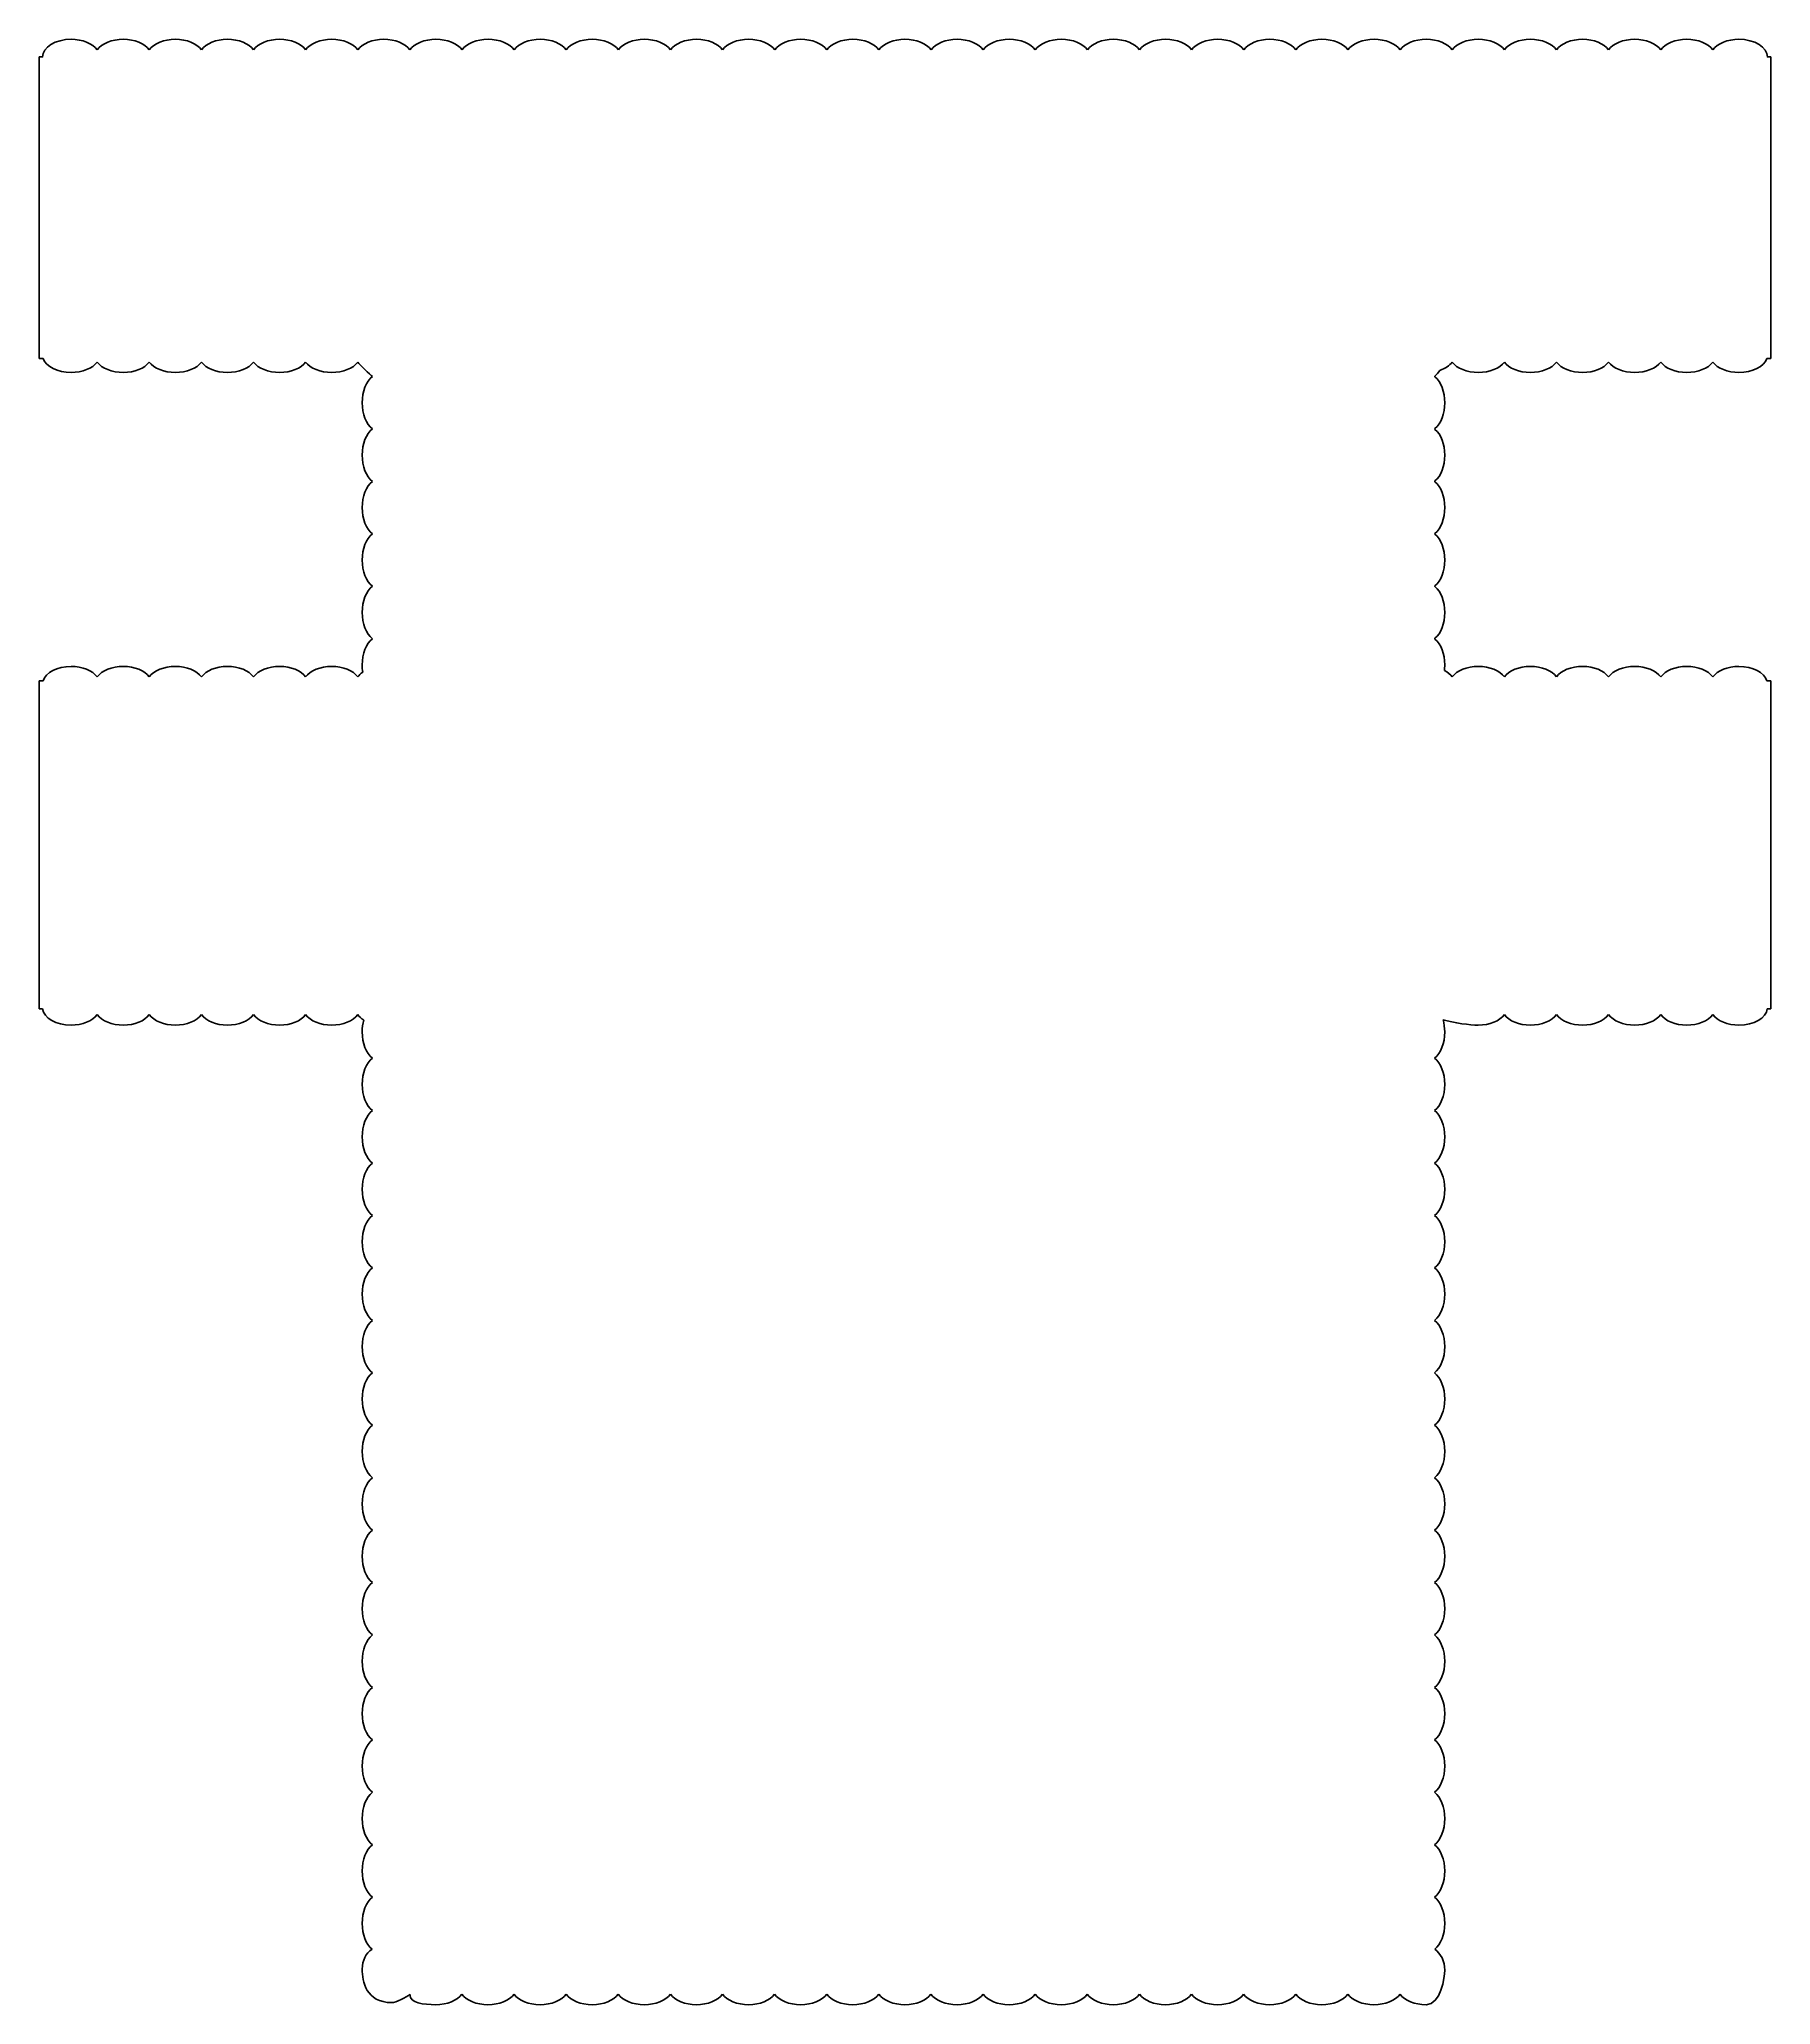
# Model space of a CAD drawing. Extents: x 0 to 275, y 0 to 313.
import ezdxf

# ---------------------------------------------------------------- set-up
doc = ezdxf.new("R2010")
doc.units = 0
doc.layers.add('Layer_1', color=7, linetype='CONTINUOUS')

msp = doc.modelspace()

# ---------------------------------------------------------------- linework, layer by layer
at = {"layer": 'Layer_1', "color": 7}
for points in [[(0.52162, 309.769587), (0.52162, 309.765287), (0, 309.765287), (0, 261.818757), (0.62146, 261.818757)], [(274.83107, 261.818716), (275.44819, 261.818716), (275.44819, 309.765246), (274.92657, 309.765246), (274.92657, 309.769546)], [(222.03367, 258.883598), (222.03367, 259.009484)], [(222.03367, 250.544159), (222.03367, 250.670042)], [(222.03367, 242.203995), (222.03367, 242.329881)], [(222.03367, 233.864556), (222.03367, 233.990442)], [(222.03367, 225.525118), (222.03367, 225.651)], [(222.03367, 217.184957), (222.03367, 217.310839)], [(0.60053, 210.537755), (0.00005, 210.537755), (0.00005, 158.39075), (0.53397, 158.39075)], [(274.91071, 158.39075), (275.4482, 158.39075), (275.4482, 210.537715), (274.84844, 210.537715)]]:
    msp.add_lwpolyline(points, dxfattribs=at)
msp.add_lwpolyline([(5.06211, 312.575886)], close=True, dxfattribs=at)
for points in [[(5.06212, 312.575927), (2.55443, 312.575849), (0.52161, 311.319429), (0.52162, 309.769587)], [(9.20687, 310.906841), (8.47996, 311.920307), (6.85583, 312.574324), (5.06211, 312.575886)], [(13.3538, 312.575887), (11.55929, 312.574887), (9.9341, 311.920754), (9.20687, 310.906841)], [(17.49784, 310.907565), (16.77068, 311.920599), (15.14698, 312.574274), (13.3538, 312.575887)], [(21.64477, 312.575887), (19.85054, 312.574998), (18.22542, 311.921194), (17.49784, 310.907565)], [(25.78953, 310.906841), (25.06262, 311.920307), (23.43849, 312.574324), (21.64477, 312.575887)], [(29.93646, 312.575887), (28.14195, 312.574887), (26.51676, 311.920751), (25.78953, 310.906841)], [(34.08122, 310.906841), (33.35429, 311.92031), (31.73018, 312.574327), (29.93646, 312.575887)], [(38.22743, 312.575887), (36.43318, 312.574687), (34.80835, 311.920602), (34.08122, 310.906841)], [(42.37218, 310.906841), (41.64526, 311.92031), (40.02115, 312.574327), (38.22743, 312.575887)], [(46.51911, 312.575887), (44.72461, 312.574887), (43.09941, 311.920751), (42.37218, 310.906841)], [(50.66388, 310.906841), (49.93697, 311.920307), (48.31284, 312.574324), (46.51911, 312.575887)], [(54.81081, 312.575887), (53.0163, 312.574887), (51.39108, 311.920751), (50.66388, 310.906841)], [(58.95484, 310.906841), (58.22803, 311.920161), (56.60426, 312.574149), (54.81081, 312.575887)], [(63.10177, 312.575887), (61.30727, 312.574887), (59.68207, 311.920751), (58.95484, 310.906841)], [(67.24798, 310.909012), (66.51979, 311.921927), (64.89518, 312.575061), (63.10177, 312.575887)], [(71.39346, 312.575887), (69.60031, 312.574887), (67.97605, 311.921777), (67.24798, 310.909012)], [(75.5375, 310.906841), (74.81069, 311.920158), (73.18692, 312.574147), (71.39346, 312.575887)], [(79.68443, 312.575887), (77.88992, 312.574887), (76.26473, 311.920754), (75.5375, 310.906841)], [(83.82919, 310.906841), (83.10228, 311.920307), (81.47815, 312.574324), (79.68443, 312.575887)], [(87.97612, 312.575887), (86.18161, 312.574887), (84.55642, 311.920751), (83.82919, 310.906841)], [(92.120149, 310.907565), (91.392999, 311.920602), (89.76929, 312.574277), (87.97612, 312.575887)], [(96.267089, 312.575887), (94.472859, 312.574998), (92.847739, 311.921192), (92.120149, 310.907565)], [(100.41185, 310.906841), (99.684929, 311.92031), (98.060809, 312.574327), (96.267089, 312.575887)], [(104.55878, 312.575887), (102.76427, 312.574887), (101.13908, 311.920751), (100.41185, 310.906841)], [(108.70354, 310.906841), (107.97663, 311.920307), (106.3525, 312.574324), (104.55878, 312.575887)], [(112.84974, 312.575887), (111.0555, 312.574687), (109.43065, 311.920605), (108.70354, 310.906841)], [(116.99451, 310.906841), (116.2676, 311.920307), (114.64347, 312.574324), (112.84974, 312.575887)], [(121.14143, 312.575887), (119.34693, 312.574887), (117.72173, 311.920751), (116.99451, 310.906841)], [(125.28619, 310.906841), (124.55927, 311.92031), (122.93516, 312.574327), (121.14143, 312.575887)], [(129.43313, 312.575887), (127.63861, 312.574887), (126.01342, 311.920751), (125.28619, 310.906841)], [(133.57716, 310.906841), (132.85035, 311.920158), (131.22658, 312.574147), (129.43313, 312.575887)], [(137.72409, 312.575887), (135.92959, 312.574887), (134.30439, 311.920754), (133.57716, 310.906841)], [(141.86885, 310.906841), (141.14194, 311.920307), (139.51781, 312.574324), (137.72409, 312.575887)], [(146.01578, 312.575887), (144.22127, 312.574887), (142.59608, 311.920754), (141.86885, 310.906841)], [(150.15982, 310.906841), (149.43301, 311.920158), (147.80924, 312.574147), (146.01578, 312.575887)], [(154.30675, 312.575887), (152.51224, 312.574887), (150.88705, 311.920754), (150.15982, 310.906841)], [(158.45151, 310.906841), (157.7246, 311.920307), (156.10047, 312.574324), (154.30675, 312.575887)], [(162.59844, 312.575887), (160.80393, 312.574887), (159.17874, 311.920751), (158.45151, 310.906841)], [(166.74247, 310.907565), (166.01532, 311.920602), (164.39161, 312.574277), (162.59844, 312.575887)], [(170.8894, 312.575887), (169.09518, 312.574998), (167.47005, 311.921192), (166.74247, 310.907565)], [(175.03417, 310.906841), (174.30726, 311.920307), (172.68313, 312.574324), (170.8894, 312.575887)], [(179.1811, 312.575887), (177.38659, 312.574887), (175.76139, 311.920754), (175.03417, 310.906841)], [(183.32585, 310.906841), (182.59895, 311.920307), (180.97482, 312.574324), (179.1811, 312.575887)], [(187.47206, 312.575887), (185.67782, 312.574687), (184.05299, 311.920605), (183.32585, 310.906841)], [(191.61682, 310.906841), (190.88991, 311.920307), (189.26579, 312.574324), (187.47206, 312.575887)], [(195.76375, 312.575887), (193.96925, 312.574887), (192.34405, 311.920751), (191.61682, 310.906841)], [(199.90851, 310.906841), (199.18159, 311.92031), (197.55747, 312.574327), (195.76375, 312.575887)], [(204.05544, 312.575887), (202.26094, 312.574887), (200.63574, 311.920751), (199.90851, 310.906841)], [(208.19948, 310.906841), (207.47267, 311.920158), (205.8489, 312.574147), (204.05544, 312.575887)], [(212.34641, 312.575887), (210.5519, 312.574887), (208.92671, 311.920754), (208.19948, 310.906841)], [(216.49117, 310.906841), (215.76426, 311.920307), (214.14013, 312.574324), (212.34641, 312.575887)], [(220.6381, 312.575887), (218.84359, 312.574887), (217.2184, 311.920751), (216.49117, 310.906841)], [(224.78213, 310.906841), (224.05533, 311.920161), (222.43156, 312.574149), (220.6381, 312.575887)], [(228.92906, 312.575887), (227.13456, 312.574887), (225.50937, 311.920751), (224.78213, 310.906841)], [(233.07383, 310.906841), (232.34692, 311.920307), (230.72279, 312.574324), (228.92906, 312.575887)], [(237.22076, 312.575887), (235.42625, 312.574887), (233.80105, 311.920754), (233.07383, 310.906841)], [(241.36479, 310.907565), (240.63763, 311.920599), (239.01393, 312.574274), (237.22076, 312.575887)], [(245.51172, 312.575887), (243.7175, 312.574998), (242.09237, 311.921194), (241.36479, 310.907565)], [(249.65648, 310.906841), (248.92957, 311.920307), (247.30545, 312.574324), (245.51172, 312.575887)], [(253.80341, 312.575887), (252.00891, 312.574887), (250.38371, 311.920751), (249.65648, 310.906841)], [(257.94817, 310.906841), (257.22125, 311.92031), (255.59713, 312.574327), (253.80341, 312.575887)], [(262.09438, 312.575887), (260.30014, 312.574687), (258.6753, 311.920602), (257.94817, 310.906841)], [(266.23914, 310.906841), (265.51223, 311.920307), (263.8881, 312.574324), (262.09438, 312.575887)], [(270.38607, 312.575887), (268.59157, 312.574887), (266.96637, 311.920754), (266.23914, 310.906841)], [(274.92657, 309.769546), (274.92657, 311.319383), (272.89376, 312.575804), (270.38607, 312.575887)], [(0.62146, 261.818757), (1.05826, 260.517554), (2.9119, 259.584093), (5.06212, 259.582511)], [(5.06212, 259.582511), (6.85635, 259.583252), (8.48147, 260.237208), (9.20905, 261.250835)], [(9.20905, 261.250835), (9.93632, 260.237652), (11.56037, 259.583945), (13.35381, 259.582511)], [(13.35381, 259.582511), (15.14804, 259.583252), (16.77315, 260.237204), (17.50074, 261.250835)], [(17.50074, 261.250835), (18.2279, 260.237801), (19.8516, 259.584123), (21.64478, 259.582511)], [(21.64478, 259.582511), (23.439, 259.583252), (25.06411, 260.237204), (25.79171, 261.250835)], [(25.79171, 261.250835), (26.51898, 260.237652), (28.14303, 259.583945), (29.93647, 259.582511)], [(29.93647, 259.582511), (31.73069, 259.583252), (33.35582, 260.237208), (34.0834, 261.250835)], [(34.0834, 261.250835), (34.81056, 260.237797), (36.43426, 259.584123), (38.22744, 259.582511)], [(38.22744, 259.582511), (40.02166, 259.583252), (41.64679, 260.237208), (42.37437, 261.250835)], [(42.37437, 261.250835), (43.10164, 260.237652), (44.72568, 259.583945), (46.51912, 259.582511)], [(46.51912, 259.582511), (48.31335, 259.583252), (49.93846, 260.237204), (50.66605, 261.250835)], [(50.66605, 261.250835), (50.97092, 260.826196), (52.62468, 259.237972), (53.00503, 258.949477)], [(222.03367, 259.009484), (222.31647, 259.244406), (222.57298, 259.554226), (222.79259, 259.926117)], [(222.79259, 259.926117), (223.66859, 260.218546), (224.37477, 260.6807), (224.78575, 261.251516)], [(224.78575, 261.251516), (225.51245, 260.238345), (227.13588, 259.584385), (228.92906, 259.58247)], [(228.92906, 259.58247), (230.72329, 259.583211), (232.34842, 260.237167), (233.076, 261.250794)], [(233.076, 261.250794), (233.80327, 260.237608), (235.42731, 259.583904), (237.22076, 259.58247)], [(237.22076, 259.58247), (239.01498, 259.583211), (240.64011, 260.237167), (241.36769, 261.250794)], [(241.36769, 261.250794), (242.09485, 260.237756), (243.71855, 259.584082), (245.51172, 259.58247)], [(245.51172, 259.58247), (247.30595, 259.583211), (248.9311, 260.237167), (249.65865, 261.250794)], [(249.65865, 261.250794), (250.38592, 260.237611), (252.00997, 259.583904), (253.80341, 259.58247)], [(253.80341, 259.58247), (255.59764, 259.583211), (257.22275, 260.237163), (257.95034, 261.250794)], [(257.95034, 261.250794), (258.6775, 260.23776), (260.3012, 259.584082), (262.09438, 259.58247)], [(262.09438, 259.58247), (263.88861, 259.583211), (265.51371, 260.237163), (266.24131, 261.250794)], [(266.24131, 261.250794), (266.96858, 260.237611), (268.59263, 259.583904), (270.38607, 259.58247)], [(270.38607, 259.58247), (272.53793, 259.582781), (274.39394, 260.516528), (274.83107, 261.818716)], [(53.00503, 258.949477), (52.0052, 258.190956), (51.36616, 256.566156), (51.36493, 254.779392)], [(223.59058, 254.779351), (223.58958, 256.512061), (222.98798, 258.09744), (222.03367, 258.883598)], [(51.36493, 254.779392), (51.36593, 252.992891), (52.00534, 251.36844), (53.00503, 250.610034)], [(222.03367, 250.670042), (222.98898, 251.457025), (223.59055, 253.04482), (223.59058, 254.779351)], [(53.00503, 250.610034), (52.0052, 249.851517), (51.36616, 248.226718), (51.36493, 246.439954)], [(223.59058, 246.439913), (223.58958, 248.172622), (222.98798, 249.758002), (222.03367, 250.544159)], [(51.36493, 246.439954), (51.36593, 244.65319), (52.0052, 243.028391), (53.00503, 242.269874)], [(222.03367, 242.329881), (222.98913, 243.116983), (223.59072, 244.705122), (223.59058, 246.439913)], [(53.00503, 242.269874), (52.00534, 241.511468), (51.36633, 239.887017), (51.36493, 238.100515)], [(223.59058, 238.100474), (223.58958, 239.832924), (222.98784, 241.417956), (222.03367, 242.203995)], [(51.36493, 238.100515), (51.36593, 236.313751), (52.0052, 234.688952), (53.00503, 233.930435)], [(222.03367, 233.990442), (222.98913, 234.777544), (223.59072, 236.365683), (223.59058, 238.100474)], [(53.00503, 233.930435), (52.0052, 233.171914), (51.36616, 231.547115), (51.36493, 229.760351)], [(223.59058, 229.76031), (223.58958, 231.493019), (222.98798, 233.078399), (222.03367, 233.864556)], [(51.36493, 229.760351), (51.36593, 227.97385), (52.00534, 226.349399), (53.00503, 225.590993)], [(222.03367, 225.651), (222.98898, 226.437983), (223.59055, 228.025778), (223.59058, 229.76031)], [(53.00503, 225.590993), (52.0052, 224.832476), (51.36616, 223.207676), (51.36493, 221.420912)], [(223.59058, 221.420871), (223.58958, 223.15358), (222.98798, 224.73896), (222.03367, 225.525118)], [(51.36493, 221.420912), (51.36593, 219.634148), (52.0052, 218.009349), (53.00503, 217.250832)], [(222.03367, 217.310839), (222.98913, 218.097941), (223.59072, 219.68608), (223.59058, 221.420871)], [(53.00503, 217.250832), (52.00534, 216.492426), (51.36633, 214.867975), (51.36493, 213.081475)], [(223.59058, 213.081435), (223.58958, 214.813885), (222.98784, 216.398918), (222.03367, 217.184957)], [(5.06217, 212.833325), (2.87435, 212.832325), (0.99872, 211.867315), (0.60053, 210.537755)], [(9.20693, 211.165005), (8.47967, 212.178185), (6.85561, 212.831885), (5.06217, 212.833325)], [(13.35386, 212.833325), (11.55963, 212.832585), (9.93451, 212.178625), (9.20693, 211.165005)], [(17.49789, 211.165725), (16.77038, 212.178475), (15.14677, 212.831835), (13.35386, 212.833325)], [(21.64482, 212.833325), (19.85088, 212.832585), (18.22582, 212.179065), (17.49789, 211.165725)], [(25.78958, 211.165005), (25.06231, 212.178185), (23.43827, 212.831895), (21.64482, 212.833325)], [(29.93651, 212.833325), (28.14229, 212.832585), (26.51716, 212.178625), (25.78958, 211.165005)], [(34.08128, 211.165005), (33.35402, 212.178185), (31.72996, 212.831885), (29.93651, 212.833325)], [(38.22748, 212.833325), (36.43351, 212.832325), (34.80876, 212.178485), (34.08128, 211.165005)], [(42.37224, 211.165005), (41.64498, 212.178185), (40.02092, 212.831885), (38.22748, 212.833325)], [(46.51917, 212.833325), (44.72495, 212.832585), (43.09982, 212.178625), (42.37224, 211.165005)], [(50.66393, 211.165005), (49.93666, 212.178185), (48.31261, 212.831895), (46.51917, 212.833325)], [(51.36493, 213.081475), (51.3653, 212.687585), (51.39693, 212.295405), (51.45903, 211.914515)], [(223.53488, 212.179995), (223.57168, 212.476785), (223.59038, 212.778725), (223.59058, 213.081435)], [(228.92907, 212.833285), (227.13485, 212.832545), (225.50972, 212.178585), (224.78214, 211.164955)], [(233.07384, 211.164955), (232.34658, 212.178145), (230.72252, 212.831845), (228.92907, 212.833285)], [(237.22077, 212.833285), (235.42654, 212.832545), (233.80142, 212.178595), (233.07384, 211.164955)], [(241.3648, 211.165685), (240.63729, 212.178435), (239.01366, 212.831795), (237.22077, 212.833285)], [(245.51173, 212.833285), (243.71777, 212.832545), (242.09273, 212.179035), (241.3648, 211.165685)], [(249.65649, 211.164955), (248.92923, 212.178145), (247.30517, 212.831845), (245.51173, 212.833285)], [(253.80342, 212.833285), (252.0092, 212.832545), (250.38407, 212.178585), (249.65649, 211.164955)], [(257.94818, 211.164955), (257.22091, 212.178145), (255.59687, 212.831845), (253.80342, 212.833285)], [(262.09439, 212.833285), (260.30043, 212.832285), (258.67567, 212.178435), (257.94818, 211.164955)], [(266.23915, 211.164955), (265.51189, 212.178145), (263.88783, 212.831845), (262.09439, 212.833285)], [(270.38608, 212.833285), (268.59185, 212.832545), (266.96673, 212.178595), (266.23915, 211.164955)], [(274.84844, 210.537715), (274.4502, 211.867445), (272.57417, 212.832525), (270.38608, 212.833285)], [(51.45903, 211.914515), (51.13431, 211.694585), (50.86392, 211.442705), (50.66393, 211.165005)], [(224.78214, 211.164955), (224.49634, 211.562985), (224.06451, 211.907205), (223.53488, 212.179995)], [(0.53397, 158.39075), (0.70521, 156.92317), (2.6814, 155.78651), (5.06217, 155.78626)], [(5.06217, 155.78626), (6.8564, 155.787), (8.48152, 156.44095), (9.2091, 157.45458)], [(9.2091, 157.45458), (9.93636, 156.4414), (11.56042, 155.7877), (13.35386, 155.78626)], [(13.35386, 155.78626), (15.14809, 155.787), (16.77321, 156.44095), (17.50079, 157.45458)], [(17.50079, 157.45458), (18.22795, 156.44155), (19.85165, 155.78787), (21.64483, 155.78626)], [(21.64483, 155.78626), (23.43905, 155.787), (25.06418, 156.44095), (25.79176, 157.45458)], [(25.79176, 157.45458), (26.51902, 156.4414), (28.14308, 155.7877), (29.93652, 155.78626)], [(29.93652, 155.78626), (31.73074, 155.787), (33.35587, 156.44095), (34.08345, 157.45458)], [(34.08345, 157.45458), (34.81061, 156.44154), (36.43431, 155.78787), (38.22749, 155.78626)], [(38.22749, 155.78626), (40.02171, 155.787), (41.64684, 156.44095), (42.37442, 157.45458)], [(42.37442, 157.45458), (43.10167, 156.4414), (44.72573, 155.7877), (46.51917, 155.78626)], [(46.51917, 155.78626), (48.3134, 155.787), (49.93852, 156.44095), (50.6661, 157.45458)], [(50.6661, 157.45458), (50.89711, 157.13254), (51.22548, 156.8467), (51.62109, 156.60378)], [(51.62109, 156.60378), (51.45323, 156.00715), (51.36592, 155.35948), (51.36498, 154.70395)], [(223.59064, 154.70395), (223.58964, 155.37921), (223.49654, 156.04579), (223.31862, 156.65659)], [(223.31862, 156.65659), (225.02901, 156.1123), (227.66802, 155.7873), (228.92912, 155.78626)], [(228.92912, 155.78626), (230.72335, 155.787), (232.34848, 156.44095), (233.07606, 157.45458)], [(233.07606, 157.45458), (233.80333, 156.4414), (235.42737, 155.78769), (237.22082, 155.78626)], [(237.22082, 155.78626), (239.01504, 155.787), (240.64017, 156.44095), (241.36775, 157.45458)], [(241.36775, 157.45458), (242.09491, 156.44154), (243.71861, 155.78787), (245.51178, 155.78626)], [(245.51178, 155.78626), (247.30601, 155.787), (248.93116, 156.44095), (249.65871, 157.45458)], [(249.65871, 157.45458), (250.38597, 156.4414), (252.01003, 155.7877), (253.80347, 155.78626)], [(253.80347, 155.78626), (255.5977, 155.787), (257.22282, 156.44095), (257.9504, 157.45458)], [(257.9504, 157.45458), (258.67756, 156.44155), (260.30126, 155.78787), (262.09444, 155.78626)], [(262.09444, 155.78626), (263.88867, 155.787), (265.51379, 156.44095), (266.24137, 157.45458)], [(266.24137, 157.45458), (266.96863, 156.4414), (268.59269, 155.7877), (270.38613, 155.78626)], [(270.38613, 155.78626), (272.7655, 155.78726), (274.73958, 156.92403), (274.91071, 158.39075)], [(51.36498, 154.70395), (51.36598, 152.91718), (52.00525, 151.29238), (53.00508, 150.53387)], [(221.94981, 150.53314), (222.95007, 151.29144), (223.58945, 152.91666), (223.59064, 154.70395)], [(53.00508, 150.53387), (52.00525, 149.77535), (51.36621, 148.15055), (51.36498, 146.36379)], [(223.59064, 146.36379), (223.58964, 148.15055), (222.94978, 149.77508), (221.94981, 150.53314)], [(51.36498, 146.36379), (51.36598, 144.57729), (52.00539, 142.95283), (53.00508, 142.19443)], [(221.94981, 142.1937), (222.94993, 142.95188), (223.58928, 144.57676), (223.59064, 146.36379)], [(53.00508, 142.19443), (52.00525, 141.43591), (51.36621, 139.81111), (51.36498, 138.02434)], [(223.59064, 138.02434), (223.58964, 139.81111), (222.94978, 141.43563), (221.94981, 142.1937)], [(51.36498, 138.02434), (51.36598, 136.23784), (52.0054, 134.6134), (53.00508, 133.85499)], [(221.95053, 133.85426), (222.95037, 134.61278), (223.58941, 136.23758), (223.59064, 138.02434)], [(53.00508, 133.85499), (52.00525, 133.09647), (51.36621, 131.47167), (51.36498, 129.68491)], [(223.59064, 129.68491), (223.58964, 131.47141), (222.95022, 133.09585), (221.95053, 133.85426)], [(51.36498, 129.68491), (51.36598, 127.89814), (52.00525, 126.27334), (53.00508, 125.51482)], [(221.94981, 125.5141), (222.95007, 126.27239), (223.58945, 127.89762), (223.59064, 129.68491)], [(53.00508, 125.51482), (52.00525, 124.7563), (51.36621, 123.1315), (51.36498, 121.34474)], [(223.59064, 121.34474), (223.58964, 123.13151), (222.94978, 124.75603), (221.94981, 125.5141)], [(51.36498, 121.34474), (51.36598, 119.55824), (52.00539, 117.93379), (53.00508, 117.17538)], [(221.94981, 117.17466), (222.94993, 117.93284), (223.58928, 119.55771), (223.59064, 121.34474)], [(53.00508, 117.17538), (52.00525, 116.41687), (51.36621, 114.79207), (51.36498, 113.0053)], [(223.59064, 113.0053), (223.58964, 114.79207), (222.94978, 116.41659), (221.94981, 117.17466)], [(51.36498, 113.0053), (51.36598, 111.21774), (52.00598, 109.59245), (53.00653, 108.8345)], [(221.95053, 108.83522), (222.95037, 109.59374), (223.58941, 111.21854), (223.59064, 113.0053)], [(53.00653, 108.8345), (52.00642, 108.07688), (51.36682, 106.45263), (51.36498, 104.66586)], [(223.59064, 104.66586), (223.58964, 106.45236), (222.95022, 108.07681), (221.95053, 108.83522)], [(51.36498, 104.66586), (51.36598, 102.8791), (52.00525, 101.2543), (53.00508, 100.49578)], [(221.94691, 100.49361), (222.9486, 101.25076), (223.58927, 102.87697), (223.59064, 104.66586)], [(53.00508, 100.49578), (52.00539, 99.73737), (51.36638, 98.11292), (51.36498, 96.32642)], [(223.59064, 96.3257), (223.58764, 98.11302), (222.94772, 99.73712), (221.94691, 100.49361)], [(51.36498, 96.32642), (51.36598, 94.53966), (52.00525, 92.91486), (53.00508, 92.15634)], [(221.94981, 92.15562), (222.94993, 92.9138), (223.58928, 94.53867), (223.59064, 96.3257)], [(53.00508, 92.15634), (52.00525, 91.39782), (51.36621, 89.77302), (51.36498, 87.98626)], [(223.59064, 87.98626), (223.58964, 89.77303), (222.94978, 91.39755), (221.94981, 92.15562)], [(51.36498, 87.98626), (51.36598, 86.19976), (52.00539, 84.57531), (53.00508, 83.8169)], [(221.95053, 83.81618), (222.95037, 84.5747), (223.58941, 86.1995), (223.59064, 87.98626)], [(53.00508, 83.8169), (52.00525, 83.05838), (51.36621, 81.43358), (51.36498, 79.64682)], [(223.59064, 79.64682), (223.58964, 81.43332), (222.95022, 83.05777), (221.95053, 83.81618)], [(51.36498, 79.64682), (51.36598, 77.86005), (52.00525, 76.23525), (53.00508, 75.47674)], [(221.94981, 75.47602), (222.95007, 76.23431), (223.58945, 77.85953), (223.59064, 79.64682)], [(53.00508, 75.47674), (52.00539, 74.71833), (51.36638, 73.09388), (51.36498, 71.30738)], [(223.59064, 71.30738), (223.58864, 73.09389), (222.94964, 74.71806), (221.94981, 75.47602)], [(51.36498, 71.30738), (51.36598, 69.52062), (52.00525, 67.89582), (53.00508, 67.1373)], [(221.94981, 67.13658), (222.95007, 67.89487), (223.58945, 69.52009), (223.59064, 71.30738)], [(53.00508, 67.1373), (52.00525, 66.37878), (51.36621, 64.75398), (51.36498, 62.96722)], [(223.59064, 62.96722), (223.58964, 64.75399), (222.94978, 66.37851), (221.94981, 67.13658)], [(51.36498, 62.96722), (51.36598, 61.17992), (52.00613, 59.55498), (53.00653, 58.79714)], [(221.94981, 58.79714), (222.94993, 59.55532), (223.58928, 61.18019), (223.59064, 62.96722)], [(53.00653, 58.79714), (52.00627, 58.03941), (51.36665, 56.41482), (51.36498, 54.62778)], [(223.59064, 54.62778), (223.58964, 56.41455), (222.94978, 58.03907), (221.94981, 58.79714)], [(51.36498, 54.62778), (51.36598, 52.84128), (52.00539, 51.21683), (53.00508, 50.45842)], [(221.95053, 50.4577), (222.95037, 51.21622), (223.58941, 52.84102), (223.59064, 54.62778)], [(53.00508, 50.45842), (52.00525, 49.6999), (51.36621, 48.0751), (51.36498, 46.28834)], [(223.59064, 46.28834), (223.58964, 48.07484), (222.95022, 49.69929), (221.95053, 50.4577)], [(51.36498, 46.28834), (51.36598, 44.50157), (52.00525, 42.87677), (53.00508, 42.11826)], [(221.94981, 42.11754), (222.95007, 42.87583), (223.58945, 44.50105), (223.59064, 46.28834)], [(53.00508, 42.11826), (52.00525, 41.35974), (51.36621, 39.73494), (51.36498, 37.94818)], [(223.59064, 37.94818), (223.58964, 39.73494), (222.94978, 41.35947), (221.94981, 42.11754)], [(51.36498, 37.94818), (51.36598, 36.16168), (52.00539, 34.53723), (53.00508, 33.77882)], [(221.94981, 33.7781), (222.94993, 34.53628), (223.58928, 36.16115), (223.59064, 37.94818)], [(53.00508, 33.77882), (52.00525, 33.0203), (51.36621, 31.3955), (51.36498, 29.60874)], [(223.59064, 29.60874), (223.58964, 31.39551), (222.94978, 33.02003), (221.94981, 33.7781)], [(51.36498, 29.60874), (51.36598, 27.82224), (52.00539, 26.19779), (53.00508, 25.43938)], [(221.95053, 25.43866), (222.95037, 26.19718), (223.58941, 27.82198), (223.59064, 29.60874)], [(53.00508, 25.43938), (52.00525, 24.68086), (51.36621, 23.05606), (51.36498, 21.2693)], [(223.59064, 21.2693), (223.58964, 23.0558), (222.95022, 24.68025), (221.95053, 25.43866)], [(51.36498, 21.2693), (51.36598, 19.48254), (52.00525, 17.85774), (53.00508, 17.09922)], [(221.94981, 17.09849), (222.95007, 17.85678), (223.58945, 19.48201), (223.59064, 21.2693)], [(53.00508, 17.09922), (52.00539, 16.34081), (51.36638, 14.71636), (51.36498, 12.92986)], [(223.59064, 12.92986), (223.58864, 14.71637), (222.94964, 16.34054), (221.94981, 17.09849)], [(51.36498, 12.92986), (51.36598, 11.19144), (51.97146, 9.60183), (52.93057, 8.81838)], [(222.01347, 8.80536), (222.97967, 9.5857), (223.5903, 11.18259), (223.59064, 12.92986)], [(52.93057, 8.81838), (51.97124, 8.21651), (51.3659, 6.99521), (51.36498, 5.65971)], [(223.59064, 5.48318), (223.58964, 6.89079), (222.97877, 8.17671), (222.01347, 8.80536)], [(51.36498, 5.65971), (51.36483, 3.70363), (51.97925, 0.36963), (56.05736, 0.32221)], [(220.61945, 0), (222.98925, -0.00015), (223.59045, 4.33844), (223.59064, 5.48318)], [(56.05736, 0.32221), (56.66261, 0.32321), (58.46942, 1.2236), (58.9571, 1.66909)], [(58.9571, 1.66909), (58.95784, 0.11941), (61.09598, 0.09432), (63.08385, 0)], [(63.08385, 0), (64.87807, 0.00074), (66.5032, 0.6547), (67.23078, 1.66832)], [(67.23078, 1.66832), (67.95794, 0.65528), (69.58164, 0.00161), (71.37482, 0)], [(71.37482, 0), (73.16904, 0.00074), (74.79417, 0.6547), (75.52175, 1.66832)], [(75.52175, 1.66832), (76.24902, 0.65515), (77.87306, 0.00145), (79.6665, 0)], [(79.6665, 0), (81.46073, 0.00074), (83.08585, 0.6547), (83.81343, 1.66832)], [(83.81343, 1.66832), (84.54059, 0.65528), (86.16429, 0.00161), (87.95747, 0)], [(87.95747, 0), (89.75198, 0.001), (91.377169, 0.65514), (92.104399, 1.66905)], [(92.104399, 1.66905), (92.831319, 0.65558), (94.455439, 0.00156), (96.249159, 0)], [(96.249159, 0), (98.043389, 0.00074), (99.668509, 0.6547), (100.39609, 1.66832)], [(100.39609, 1.66832), (101.12336, 0.65515), (102.74741, 0.00145), (104.54085, 0)], [(104.54085, 0), (106.33536, 0.001), (107.96055, 0.65514), (108.68778, 1.66905)], [(108.68778, 1.66905), (109.41459, 0.65573), (111.03836, 0.00174), (112.83182, 0)], [(112.83182, 0), (114.62604, 0.00074), (116.25117, 0.6547), (116.97875, 1.66832)], [(116.97875, 1.66832), (117.70602, 0.65515), (119.33007, 0.00143), (121.12351, 0)], [(121.12351, 0), (122.91773, 0.00074), (124.54286, 0.6547), (125.27044, 1.66832)], [(125.27044, 1.66832), (125.9976, 0.65528), (127.6213, 0.00161), (129.41448, 0)], [(129.41448, 0), (131.2087, 0.00074), (132.83383, 0.6547), (133.56141, 1.66832)], [(133.56141, 1.66832), (134.28868, 0.65515), (135.91272, 0.00145), (137.70616, 0)], [(137.70616, 0), (139.50039, 0.00074), (141.12551, 0.6547), (141.85309, 1.66832)], [(141.85309, 1.66832), (142.58025, 0.65528), (144.20395, 0.00161), (145.99713, 0)], [(145.99713, 0), (147.79137, 0.00074), (149.41648, 0.6547), (150.14406, 1.66832)], [(150.14406, 1.66832), (150.87134, 0.65515), (152.49538, 0.00145), (154.28882, 0)], [(154.28882, 0), (156.08305, 0.00074), (157.70817, 0.6547), (158.43575, 1.66832)], [(158.43575, 1.66832), (159.16302, 0.65515), (160.78707, 0.00145), (162.58051, 0)], [(162.58051, 0), (164.37503, 0.001), (166.00021, 0.65513), (166.72744, 1.66905)], [(166.72744, 1.66905), (167.45425, 0.65573), (169.07804, 0.00174), (170.87148, 0)], [(170.87148, 0), (172.66572, 0.00074), (174.29083, 0.6547), (175.01841, 1.66832)], [(175.01841, 1.66832), (175.74568, 0.65515), (177.36973, 0.00145), (179.16317, 0)], [(179.16317, 0), (180.95767, 0.001), (182.58287, 0.65514), (183.3101, 1.66905)], [(183.3101, 1.66905), (184.03691, 0.65573), (185.66068, 0.00174), (187.45414, 0)], [(187.45414, 0), (189.24836, 0.00074), (190.87349, 0.6547), (191.60107, 1.66832)], [(191.60107, 1.66832), (192.32834, 0.65515), (193.95238, 0.00143), (195.74582, 0)], [(195.74582, 0), (197.54005, 0.00074), (199.16517, 0.6547), (199.89275, 1.66832)], [(199.89275, 1.66832), (200.61992, 0.65528), (202.24361, 0.00161), (204.03679, 0)], [(204.03679, 0), (205.83103, 0.00074), (207.45614, 0.6547), (208.18372, 1.66832)], [(208.18372, 1.66832), (208.911, 0.65515), (210.53504, 0.00145), (212.32848, 0)], [(212.32848, 0), (214.12271, 0.00074), (215.74783, 0.6547), (216.47541, 1.66832)], [(216.47541, 1.66832), (217.20257, 0.65528), (218.82627, 0.00161), (220.61945, 0)]]:
    msp.add_open_spline(points, degree=3, dxfattribs=at)

doc.saveas('drawing.dxf')
